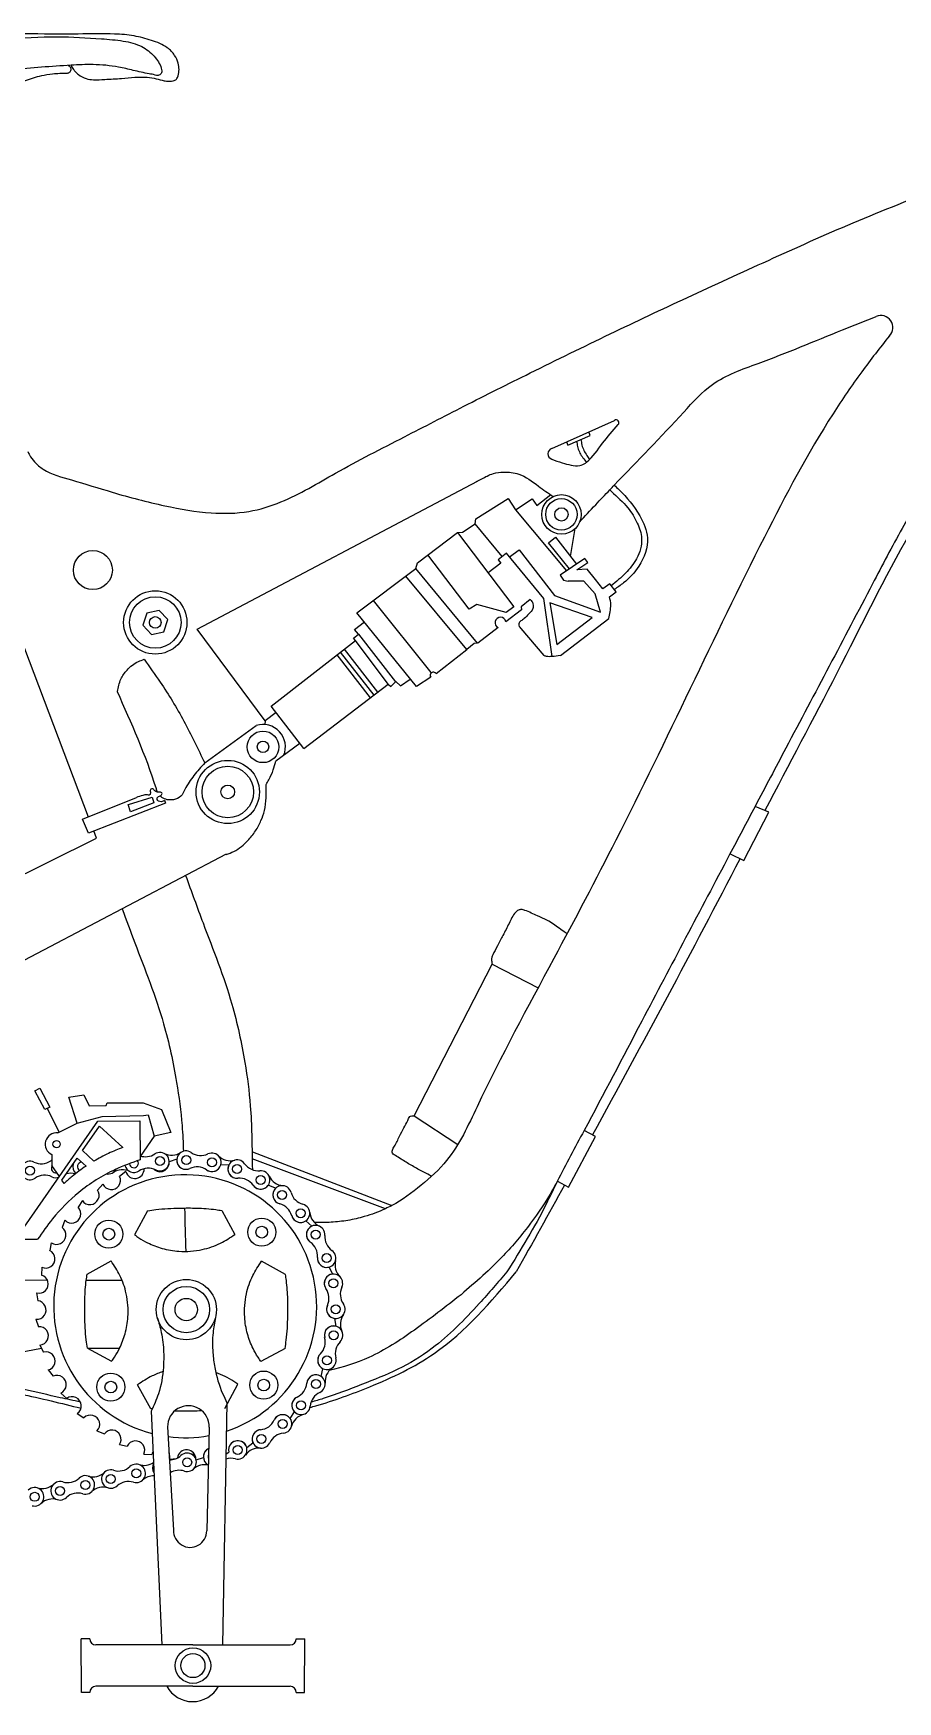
# Model space of a CAD drawing. Header units: millimetres. Extents: x -1488 to 354, y -1 to 1042.
# Drawn here: x -795 to -377, y 139 to 947 of the extents above; entities that cross this region are included whole.
import ezdxf

# ---------------------------------------------------------------- set-up
doc = ezdxf.new("R2010")
doc.units = ezdxf.units.MM
doc.layers.add('ceco.net 420', color=7, linetype='Continuous')

msp = doc.modelspace()

# ---------------------------------------------------------------- linework, layer by layer
at = {"layer": 'ceco.net 420'}
for p, q in [((-544.14, 745.77), (-513.8, 759.31)), ((-715.75, 658.22), (-580.16, 729.88)), ((-554.57, 672.57), (-558.93, 669.01)), ((-609.71, 630.41), (-638.45, 666.19)), ((-558.86, 667.64), (-566.43, 661.84)), ((-558.93, 669.01), (-558.86, 667.64)), ((-682.91, 613.89), (-715.75, 658.22)), ((-570.13, 659), (-579.98, 651.44)), ((-559.2, 658.59), (-548.02, 645.45)), ((-600.16, 636.72), (-585.27, 648.42)), ((-581.73, 651.36), (-585.27, 648.42)), ((-580.05, 651.4), (-581.73, 651.36)), ((-664.25, 600.41), (-623.31, 631.56)), ((-623.31, 631.56), (-622.08, 630.4)), ((-622.08, 630.4), (-619.62, 632.94)), ((-619.62, 632.94), (-617.44, 630.83)), ((-617.44, 630.83), (-612.65, 634.07)), ((-602.78, 634.92), (-609.71, 630.41)), ((-677.64, 617.85), (-682.91, 613.89)), ((-664.25, 600.41), (-680.01, 620.93)), ((-712.16, 593.44), (-687.25, 611.58)), ((-682.91, 613.89), (-683.07, 612.05)), ((-666.11, 602.84), (-677.76, 594.3)), ((-771.3, 566.25), (-745.28, 576.7)), ((-731.14, 574.04), (-768.39, 559.47)), ((-731.69, 575.44), (-731.14, 574.04)), ((-768.39, 559.47), (-771.3, 566.25)), ((-701.72, 549.21), (-1072.95, 355.12)), ((-610.84, 422.57), (-572.95, 496.02)), ((-572.91, 496.11), (-572.91, 496.11)), ((-794.41, 434.69), (-792.03, 435.95)), ((-789.61, 425.58), (-794.41, 434.69)), ((-792.03, 435.95), (-787.19, 426.79)), ((-777.91, 431.62), (-770.74, 432.8)), ((-773.91, 419.11), (-777.91, 431.62)), ((-770.74, 432.8), (-768.04, 427.51)), ((-759.84, 427.64), (-759.33, 428.96)), ((-759.33, 428.96), (-741.99, 428.96)), ((-741.99, 428.96), (-733.1, 425.69)), ((-787.19, 426.79), (-789.61, 425.58)), ((-788.52, 426.1), (-782.61, 414.67)), ((-773.91, 419.11), (-761.89, 422.33)), ((-768.04, 427.51), (-759.84, 427.64)), ((-763.98, 420.04), (-743.57, 420.09)), ((-761.89, 422.33), (-741.88, 422.68)), ((-743.57, 420.09), (-743.48, 401.29)), ((-741.88, 422.68), (-739.48, 423.12)), ((-739.48, 423.12), (-736.7, 412.76)), ((-733.1, 425.69), (-728.6, 414.48)), ((-803.59, 362.79), (-763.98, 420.04)), ((-783.27, 414.33), (-773.91, 419.11)), ((-771.42, 405.73), (-763.19, 417.63)), ((-751.75, 407.26), (-763.19, 417.63)), ((-736.7, 412.76), (-743.49, 402.87)), ((-728.6, 414.48), (-736.7, 412.76)), ((-765.82, 400.66), (-771.42, 405.73)), ((-786.15, 403.86), (-786.15, 398.52)), ((-782.54, 393.21), (-786.15, 398.52)), ((-781.33, 391.42), (-773.93, 402.12)), ((-769.65, 398.25), (-773.93, 402.12)), ((-743.49, 402.87), (-743.48, 401.29)), ((-725.71, 401.55), (-729.37, 400.37)), ((-700.54, 398.74), (-704.38, 398.89)), ((-780.28, 389.87), (-781.33, 391.42)), ((-761.49, 389.49), (-764.06, 386.64)), ((-750.33, 395.58), (-753.36, 393.22)), ((-677.84, 387.5), (-681.4, 388.94)), ((-771.42, 381.55), (-773.46, 378.3)), ((-779.82, 372.01), (-781.27, 368.45)), ((-739.8, 376.59), (-746.09, 364.93)), ((-703.94, 376.76), (-697.53, 365.17)), ((-660.36, 369.16), (-663.21, 371.74)), ((-803.59, 362.79), (-793.09, 362.79)), ((-786.44, 361.15), (-787.24, 357.39)), ((-791.07, 349.31), (-791.21, 345.47)), ((-769.09, 345.9), (-757.49, 352.31)), ((-673.05, 345.81), (-684.64, 352.23)), ((-650.21, 345.96), (-652, 349.35)), ((-820.99, 343.15), (-788.35, 343.08)), ((-769.5, 343.08), (-752.21, 343.08)), ((-793.57, 336.85), (-793.05, 333.04)), ((-793.88, 324.14), (-792.7, 320.48)), ((-648.6, 320.68), (-649.13, 324.48)), ((-802.21, 308.03), (-791.15, 310.03)), ((-791.97, 311.57), (-790.17, 308.17)), ((-768.91, 310.04), (-757.26, 303.75)), ((-768.89, 310.03), (-753.42, 310.03)), ((-673.3, 309.95), (-684.96, 303.67)), ((-787.9, 299.52), (-785.55, 296.49)), ((-655.74, 296.37), (-654.93, 300.13)), ((-738.23, 280.75), (-744.64, 292.35)), ((-702.37, 280.93), (-696.08, 292.58)), ((-781.81, 288.36), (-778.96, 285.78)), ((-701.39, 283.59), (-703.49, 166.38)), ((-773.87, 278.43), (-770.62, 276.39)), ((-738.12, 279.55), (-732.9, 166.38)), ((-670.75, 275.97), (-668.71, 279.23)), ((-764.33, 270.03), (-760.77, 268.58)), ((-730.18, 271.97), (-727.25, 221.96)), ((-710.02, 271.83), (-711.18, 221.67)), ((-753.48, 263.41), (-749.72, 262.6)), ((-741.64, 258.78), (-737.8, 258.64)), ((-701.83, 258.97), (-700.49, 259.68)), ((-691.84, 261.94), (-688.81, 264.3)), ((-729.17, 256.27), (-725.81, 256.74)), ((-716.36, 256), (-712.8, 257.15)), ((-767.87, 169.38), (-771.95, 169.41)), ((-771.85, 143.34), (-771.95, 169.41)), ((-717.87, 166.38), (-764.87, 166.38)), ((-717.87, 166.38), (-670.87, 166.38)), ((-667.87, 169.38), (-663.78, 169.41)), ((-663.89, 143.34), (-663.78, 169.41)), ((-717.87, 146.38), (-764.87, 146.38)), ((-717.87, 146.38), (-670.87, 146.38)), ((-767.87, 143.38), (-771.85, 143.34)), ((-667.87, 143.38), (-663.89, 143.34))]:
    msp.add_line(p, q, dxfattribs=at)
for points in [[(-537.08, 748.92), (-536.45, 747.4), (-525.48, 751.95), (-526.28, 753.75)], [(-830.88, 731.67), (-768.56, 567.35)], [(-638.45, 666.19), (-609.89, 687.63), (-609.13, 690.39), (-589.86, 705.01), (-587.32, 705.22), (-581.25, 709.25), (-580.89, 711.73), (-565.24, 721.51), (-561.78, 715.98), (-553.58, 721.36), (-551.44, 718.11), (-544.6, 723.37)], [(-561.78, 715.98), (-537.06, 686.42)], [(-589.86, 705.01), (-562.55, 669.02), (-566.17, 666.28), (-580.41, 670.12), (-584.13, 667.92), (-604.08, 694.22)], [(-568.13, 693.37), (-581.25, 709.25)], [(-535.54, 687.46), (-545.73, 700), (-542.31, 702.79), (-532.18, 689.74)], [(-535.04, 693.44), (-532.78, 706.99)], [(-544.01, 644.98), (-548.06, 673.05), (-566.13, 695.02), (-570.14, 691.73), (-568.84, 690.15), (-575.02, 685.46)], [(-564.67, 693.25), (-559.91, 696.65), (-542.9, 674.57), (-520.63, 666.45), (-523.21, 675.34), (-528.56, 681.45), (-536.21, 681.45)], [(-580.05, 651.4), (-609.89, 687.63)], [(-516.26, 673.82), (-513.05, 676.3), (-516.11, 680.25), (-519.41, 677.69), (-523.02, 682.35), (-526.97, 687.33), (-531.99, 687.01), (-526.76, 690.57), (-528.09, 692.52), (-540.03, 684.41), (-538.39, 681.99), (-536.21, 681.45)], [(-585.27, 648.42), (-614.85, 683.91)], [(-602.54, 637.31), (-630.46, 672.19)], [(-541.77, 650.74), (-524.61, 663.87), (-545.02, 670.98), (-541.77, 650.74)], [(-540, 645.45), (-516.51, 663.43)], [(-680.01, 620.93), (-639.21, 652.75), (-640.12, 653.92), (-637.76, 655.77), (-639.59, 658.11), (-634.87, 661.74)], [(-637.76, 655.77), (-619.81, 632.75)], [(-630.2, 626.31), (-646.43, 647.12)], [(-628.32, 627.74), (-644.56, 648.58)], [(-623.28, 631.57), (-639.21, 652.75)], [(-631.89, 625.03), (-648.1, 645.82)], [(-749.14, 573.37), (-737.54, 576.95), (-736.81, 574.17), (-748.08, 569.86), (-749.16, 573.37)], [(-457.79, 549.5), (-451.12, 546.3), (-439.05, 569.66), (-445.72, 572.38)], [(-1131.32, 375.02), (-764.51, 557.03), (-765.89, 560.53)], [(-572.95, 496.02), (-550.74, 484.63)], [(-610.84, 422.57), (-589.61, 408.76)], [(-541.43, 390.93), (-536.02, 388.1), (-522.95, 412.52), (-528.51, 415.45)], [(-689.12, 405.11), (-621.58, 379.16)], [(-624.72, 377.61), (-689.13, 401.82)]]:
    msp.add_lwpolyline(points, dxfattribs=at)
msp.add_lwpolyline([(-731.93, 656.98), (-730.11, 662.84), (-734.27, 667.35), (-740.26, 666), (-742.09, 660.14), (-737.92, 655.63)], close=True, dxfattribs=at)
for centre, radius in [((-539.47, 713.81), 9.56), ((-539.47, 713.81), 7.62), ((-539.47, 713.81), 3.23), ((-766.33, 686.84), 9.44), ((-736.1, 661.49), 15.33), ((-736.1, 661.49), 12.47), ((-736.1, 661.49), 2.81), ((-683.97, 601.25), 7.65), ((-683.97, 601.25), 2.78), ((-701.01, 579.4), 15.32), ((-701.01, 579.4), 12.47), ((-701.01, 579.4), 3.33), ((-783.91, 408.88), 1.73), ((-796.78, 396.06), 2.18), ((-733.87, 400.66), 2.18), ((-721.09, 401.14), 2.18), ((-708.69, 400.07), 2.18), ((-696.5, 396.83), 2.18), ((-685.05, 391.53), 2.18), ((-674.7, 384.32), 2.18), ((-758.6, 365.3), 6.8), ((-684.54, 366.27), 6.8), ((-665.75, 375.42), 2.18), ((-758.6, 365.3), 2.84), ((-684.54, 366.27), 2.84), ((-658.49, 365.1), 2.18), ((-653.14, 353.68), 2.18), ((-721.09, 328.76), 14.58), ((-721.08, 328.76), 11.22), ((-649.84, 341.5), 2.18), ((-721.09, 328.76), 5.44), ((-648.71, 328.94), 2.18), ((-649.78, 316.36), 2.18), ((-683.57, 292.21), 6.8), ((-653.02, 304.17), 2.18), ((-757.63, 291.24), 6.8), ((-757.63, 291.24), 2.84), ((-683.57, 292.21), 2.84), ((-658.32, 292.72), 2.18), ((-665.53, 282.37), 2.18), ((-674.43, 273.43), 2.18), ((-684.75, 266.17), 2.18), ((-696.17, 260.81), 2.18), ((-745.33, 249.45), 2.18), ((-720.67, 254.82), 2.18), ((-782.21, 240.98), 2.18), ((-769.92, 243.83), 2.18), ((-757.64, 246.7), 2.18), ((-794.5, 238.11), 2.18), ((-717.87, 156.38), 8.6), ((-717.87, 156.38), 5.82)]:
    msp.add_circle(centre, radius, dxfattribs=at)
for centre, radius, start, end in [((-384.74, 804.35), 5.76, 314.87592, 113.76061), ((-513, 758.18), 1.38, 318.15662, 125.3667), ((-543.19, 743.16), 2.8, 109.69316, 249.492), ((-569.02, 661.38), 2.62, 10.10436, 244.86771), ((-601.47, 635.82), 1.59, 34.63363, 214.49628), ((-683.97, 601.25), 10.84, 337.3875, 107.63164), ((-783.91, 408.88), 5.49, 83.2931, 245.91398), ((-740.8, 410.92), 8.14, 250.72082, 303.42994), ((-733.85, 400.39), 4.47, 243.42994, 123.42994), ((-728.2, 411.67), 8.14, 243.3982, 303.3982), ((-721.26, 401.14), 4.47, 55.13715, 295.13715), ((-714.05, 411.49), 8.14, 235.13715, 295.13715), ((-708.69, 400.07), 4.47, 235.13715, 115.13715), ((-796.79, 396.12), 4.47, 64.46098, 304.46098), ((-791.35, 407.5), 8.14, 244.46098, 304.46098), ((-784.21, 397.1), 4.47, 115.73186, 124.46098), ((-784.21, 397.1), 2.18, 145.92887, 282.39083), ((-771.63, 398.01), 4.47, 164.16387, 228.24902), ((-771.63, 398.01), 4.47, 118.22206, 126.47096), ((-778.7, 408.45), 8.14, 302.92391, 304.11601), ((-771.62, 397.94), 2.18, 92.59623, 238.89965), ((-759.04, 398.85), 4.47, 260.13836, 332.50603), ((-752.06, 388.34), 8.14, 63.58273, 123.58273), ((-746.45, 399.63), 4.47, 193.62297, 303.42994), ((-746, 396.71), 4.47, 194.67665, 3.54754), ((-746.45, 399.63), 2.18, 185.69437, 34.46825), ((-739.5, 389.11), 8.14, 63.42994, 123.42994), ((-733.82, 400.01), 4.47, 224.77991, 4.68776), ((-726.91, 389.86), 8.14, 114.55598, 123.3982), ((-721.26, 401.14), 4.47, 174.67665, 295.13715), ((-715.9, 389.72), 8.14, 55.13715, 115.13715), ((-708.69, 400.07), 4.47, 235.13715, 344.68776), ((-699.79, 409.01), 8.14, 225.13715, 285.13715), ((-696.5, 396.83), 4.47, 35.13715, 275.13715), ((-696.5, 396.83), 4.47, 154.67665, 275.13715), ((-686.18, 404.09), 8.14, 215.13715, 275.13715), ((-685.05, 391.53), 4.47, 215.13715, 95.13715), ((-789.65, 385.72), 8.14, 64.46098, 124.46098), ((-784.21, 397.1), 4.47, 244.46098, 288.67669), ((-721.63, 330.37), 63.67, 288.31119, 255.45663), ((-777.13, 386.66), 8.14, 73.74698, 104.47321), ((-757.42, 391.35), 4.47, 204.67665, 24.68776), ((-695.37, 384.27), 8.14, 35.13715, 95.13715), ((-685.05, 391.53), 4.47, 215.13715, 324.68776), ((-673.63, 396.89), 8.14, 205.13715, 265.13715), ((-674.7, 384.32), 4.47, 15.13715, 255.13715), ((-767.74, 384.09), 4.47, 214.67665, 34.68776), ((-674.7, 384.32), 4.47, 134.67665, 255.13715), ((-677.93, 372.12), 8.14, 15.13715, 75.13715), ((-662.52, 387.61), 8.14, 195.13715, 255.13715), ((-665.75, 375.42), 4.47, 195.13715, 75.13715), ((-776.64, 375.15), 4.47, 224.67665, 44.68776), ((-665.75, 375.42), 4.47, 195.13715, 304.68776), ((-653.19, 376.55), 8.14, 185.13715, 245.13715), ((-783.85, 364.8), 4.47, 234.67665, 54.68776), ((-658.49, 365.1), 4.47, 355.13715, 235.13715), ((-658.49, 365.1), 4.47, 114.67665, 235.13715), ((-645.92, 364.03), 8.14, 175.13715, 235.13715), ((-789.16, 353.35), 4.47, 244.67665, 64.68776), ((-665.71, 354.75), 8.14, 355.13715, 55.13715), ((-653.14, 353.68), 4.47, 175.13715, 55.13715), ((-653.14, 353.68), 4.47, 175.13715, 284.68776), ((-640.94, 350.44), 8.14, 165.13715, 225.13715), ((-792.39, 341.16), 4.47, 254.67665, 74.68776), ((-649.84, 341.5), 4.47, 335.13715, 215.13715), ((-649.84, 341.5), 4.47, 94.67665, 215.13715), ((-638.39, 336.2), 8.14, 155.13715, 215.13715), ((-793.46, 328.59), 4.47, 264.67665, 84.68776), ((-660.16, 334.24), 8.14, 335.13715, 35.13715), ((-648.71, 328.94), 4.47, 155.13715, 35.13715), ((-648.71, 328.94), 4.47, 155.13715, 264.68776), ((-638.36, 321.72), 8.14, 145.13715, 205.13715), ((-792.33, 316.02), 4.47, 274.67665, 94.68776), ((-661.96, 313.07), 8.14, 315.13715, 15.13715), ((-649.78, 316.36), 4.47, 74.67665, 195.13715), ((-649.78, 316.36), 4.47, 315.13715, 195.13715), ((-789.04, 303.85), 4.47, 284.67665, 104.68776), ((-653.02, 304.17), 4.47, 135.13715, 244.68776), ((-653.02, 304.17), 4.47, 135.13715, 15.13715), ((-640.84, 307.47), 8.14, 135.13715, 195.13715), ((-645.76, 293.85), 8.14, 125.13715, 185.13715), ((-783.68, 292.42), 4.47, 294.67665, 114.68776), ((-670.89, 293.79), 8.14, 295.13715, 355.13715), ((-658.32, 292.72), 4.47, 54.67665, 175.13715), ((-658.32, 292.72), 4.47, 295.13715, 175.13715), ((-776.42, 282.11), 4.47, 304.67665, 124.68776), ((-665.53, 282.37), 4.47, 115.13715, 224.68776), ((-665.53, 282.37), 4.47, 115.13715, 355.13715), ((-652.96, 281.3), 8.14, 115.13715, 175.13715), ((-767.48, 273.21), 4.47, 314.67665, 134.68776), ((-720.1, 272.11), 10.08, 358.41703, 180.77923), ((-685.88, 278.73), 8.14, 275.13715, 335.13715), ((-674.43, 273.43), 4.47, 34.67665, 155.13715), ((-674.43, 273.43), 4.47, 275.13715, 155.13715), ((-662.24, 270.19), 8.14, 105.13715, 165.13715), ((-757.12, 266), 4.47, 324.67665, 144.68776), ((-721.63, 330.37), 63.67, 262.53828, 280.42494), ((-684.75, 266.17), 4.47, 95.13715, 204.68776), ((-684.75, 266.17), 4.47, 95.13715, 335.13715), ((-673.3, 260.87), 8.14, 95.13715, 155.13715), ((-745.68, 260.69), 4.47, 334.67665, 154.68776), ((-733.48, 257.46), 4.47, 146.53566, 164.68776), ((-733.48, 257.46), 4.47, 344.67665, 25.24727), ((-720.91, 256.39), 4.47, 358.54564, 172.57878), ((-720.67, 254.82), 4.47, 252.23226, 132.23226), ((-716.84, 266.84), 8.14, 252.32296, 268.26657), ((-708.35, 257.52), 4.47, 115.26188, 184.68776), ((-708.35, 257.52), 4.47, 115.26188, 242.08737), ((-696.17, 260.81), 4.47, 14.67665, 194.68776), ((-696.17, 260.81), 4.47, 255.13715, 135.13715), ((-685.82, 253.6), 8.14, 85.13715, 145.13715), ((-757.64, 246.7), 4.47, 72.58116, 312.58116), ((-753.86, 258.74), 8.14, 252.58116, 312.58116), ((-745.33, 249.45), 4.47, 252.58116, 132.58116), ((-741.51, 261.47), 8.14, 252.37466, 303.81195), ((-733, 252.15), 4.47, 152.0442, 213.23361), ((-729.15, 264.16), 8.14, 269.36017, 312.23226), ((-724.52, 242.81), 8.14, 72.23226, 122.2848), ((-712.18, 245.5), 8.14, 77.69939, 132.32296), ((-708.34, 257.48), 2.18, 155.98625, 201.363), ((-699.41, 248.62), 8.14, 75.13715, 107.63857), ((-794.5, 238.11), 4.47, 253.42727, 133.42727), ((-790.88, 250.2), 8.14, 253.35652, 313.35652), ((-782.22, 241.02), 4.47, 73.15378, 313.15378), ((-778.57, 253.1), 8.14, 253.15378, 313.15378), ((-769.94, 243.89), 4.47, 253.15378, 133.15378), ((-766.22, 255.95), 8.14, 252.85174, 312.85174), ((-761.36, 234.64), 8.14, 72.85174, 132.85174), ((-749.1, 237.41), 8.14, 72.58116, 132.58116), ((-736.82, 240.13), 8.14, 88.9735, 132.37466), ((-785.84, 228.93), 8.14, 73.35652, 133.35652), ((-773.59, 231.82), 8.14, 73.15378, 133.15378), ((-719.22, 221.67), 8.04, 177.88995, 0.16671), ((-764.87, 169.38), 3, 180, 270), ((-670.87, 169.38), 3, 270, 0), ((-764.87, 143.38), 3, 90, 180), ((-718.02, 153.23), 14.3, 208.65645, 331.34355), ((-670.87, 143.38), 3, 0, 90)]:
    msp.add_arc(centre, radius, start, end, dxfattribs=at)
for points, knots in [([(-834.97, 946.66), (-834.42, 946.51), (-817.88, 942.16), (-792.92, 946.28), (-765.75, 944.36), (-752.02, 943.36), (-742.88, 941.11), (-736.59, 936.1), (-733.58, 931.66), (-732.89, 928.72), (-733.06, 927.68), (-733.57, 926.93), (-734.24, 926.48), (-735.16, 926.23), (-736.75, 926.77), (-740.69, 927.38), (-746.58, 928.76), (-755.51, 930.91), (-765.65, 931.88), (-782.89, 930.97), (-806.48, 929.26), (-838.75, 924.98), (-866.1, 918.41), (-884.95, 916.99), (-894.75, 913.98), (-902.92, 912.46), (-912.79, 909.58), (-923.81, 910.69), (-935.3, 913.3), (-948.13, 918.31), (-961.06, 922.55), (-973.93, 926.57), (-985.89, 929.3), (-993.82, 932.37), (-998.18, 932.3), (-998.69, 932.29)], [6.099771, 6.099771, 6.099771, 6.099771, 7.822769, 57.58382, 78.963746, 89.639663, 98.984618, 106.585847, 113.309965, 114.571221, 115.534295, 116.369539, 117.225741, 117.905083, 119.16835, 122.07394, 129.984728, 137.240291, 149.625431, 160.339619, 189.023922, 220.575548, 257.84914, 273.348755, 276.874774, 288.543315, 298.35269, 307.321164, 321.342276, 333.664822, 348.55827, 362.214282, 374.008245, 385.537693, 387.063943, 387.063943, 387.063943, 387.063943]), ([(-380.68, 800.27), (-385.22, 794.5), (-394.82, 782.29), (-416.41, 750.59), (-456.37, 674.91), (-497.37, 585.06), (-545.6, 493.88), (-573.41, 442.86), (-591.19, 403.31), (-607.24, 388.7), (-617.45, 381.15), (-626.92, 376.49), (-633.97, 373.84), (-642.83, 371.81), (-650.95, 370.94), (-656.38, 370.87), (-659.09, 370.93)], [0, 0, 0, 0, 22.015282, 46.601923, 114.924073, 278.28303, 343.126029, 423.848424, 453.83044, 471.006423, 488.256682, 491.750607, 502.623235, 510.763458, 518.957146, 527.07628, 527.07628, 527.07628, 527.07628]), ([(-532.11, 749.2), (-531.99, 748.38), (-531.6, 745.76), (-530.12, 742.4), (-528.2, 740.13), (-527.46, 739.24), (-527.31, 739.05)], [0, 0, 0, 0, 2.486841, 7.937729, 10.68639, 11.407943, 11.407943, 11.407943, 11.407943]), ([(-530.03, 750.06), (-529.9, 749.17), (-529.51, 746.43), (-527.81, 743.21), (-526.29, 741.01), (-525.81, 740.35)], [0, 0, 0, 0, 2.704301, 8.263438, 10.694463, 10.694463, 10.694463, 10.694463]), ([(-580.57, 729.66), (-578.87, 730.61), (-576.24, 732.08), (-571.91, 733.94), (-566.7, 734.46), (-558.67, 733.75), (-551.32, 727.89), (-545.87, 724.11), (-543.47, 722.49)], [0, 0, 0, 0, 5.858632, 9.042848, 14.035979, 21.420159, 32.553492, 41.29612, 41.29612, 41.29612, 41.29612]), ([(-513.88, 727.97), (-513.13, 727.27), (-508.46, 722.79), (-501.78, 715.04), (-496.15, 701.55), (-500.73, 689.11), (-507.78, 681.54), (-512.36, 678.44), (-513.9, 677.39)], [27.878368, 27.878368, 27.878368, 27.878368, 30.944372, 47.204874, 58.554241, 72.786138, 83.77657, 89.354723, 89.354723, 89.354723, 89.354723]), ([(-516.04, 725.7), (-515.76, 725.42), (-512.86, 722.5), (-507.4, 718), (-502.67, 710.03), (-499.67, 701.46), (-502.34, 692.36), (-508.34, 685.08), (-512.97, 681.22), (-515.33, 679.25)], [28.876653, 28.876653, 28.876653, 28.876653, 30.06629, 41.202542, 49.86189, 57.631829, 67.694406, 76.499283, 85.737762, 85.737762, 85.737762, 85.737762]), ([(-370.41, 705.32), (-370.45, 705.25), (-383.26, 682.88), (-405.36, 637.21), (-429.41, 592.61), (-440.95, 570.43)], [284.535067, 284.535067, 284.535067, 284.535067, 284.775285, 361.761477, 436.7535, 436.7535, 436.7535, 436.7535]), ([(-554.57, 672.57), (-554.4, 672.42), (-553.99, 672.04), (-553.41, 671.16), (-553.04, 669.83), (-553.33, 667.59), (-555.27, 665.59), (-557.22, 663.61), (-558.72, 662.43), (-559.78, 661.68), (-560.21, 660.73), (-560.09, 659.59), (-559.52, 658.97), (-559.25, 658.65), (-559.2, 658.59)], [0, 0, 0, 0, 0.663417, 1.679351, 3.13711, 4.716695, 8.215067, 11.077516, 13.124649, 13.963737, 14.912178, 16.126368, 17.141204, 17.378199, 17.378199, 17.378199, 17.378199]), ([(-735.02, 579.33), (-735.24, 579.86), (-740.58, 596.94), (-747.64, 612.72), (-754.47, 627.97)], [32.960993, 32.960993, 32.960993, 32.960993, 34.683791, 85.316832, 85.316832, 85.316832, 85.316832]), ([(-712.16, 593.44), (-713.95, 591.45), (-717.52, 587.47), (-721.1, 582.24), (-723.06, 577.63), (-726.3, 575.6), (-729.98, 575.31), (-732.43, 576.39), (-733.47, 577.2), (-733.75, 577.45)], [0, 0, 0, 0, 8.009861, 16.02214, 18.96642, 22.791499, 26.777718, 29.544345, 30.661882, 30.661882, 30.661882, 30.661882]), ([(-721.43, 538.9), (-718.64, 531.25), (-711.09, 510.56), (-699.28, 481.05), (-692.86, 451.04), (-689.41, 425.11), (-689.31, 407.72), (-689.12, 397.41), (-689.1, 396.49)], [2.517484, 2.517484, 2.517484, 2.517484, 26.961907, 68.593623, 97.637457, 118.763904, 146.962958, 149.708573, 149.708573, 149.708573, 149.708573]), ([(-752.12, 522.86), (-750.11, 517.36), (-743.28, 498.84), (-732.33, 471.46), (-725.91, 441.45), (-723.15, 420.74), (-722.64, 409.57), (-722.51, 405.43)], [9.393524, 9.393524, 9.393524, 9.393524, 26.961907, 68.593623, 97.637457, 118.763904, 131.188492, 131.188492, 131.188492, 131.188492]), ([(-536.75, 510.76), (-536.98, 510.92), (-538.27, 511.81), (-541.44, 513.96), (-545.69, 517.21), (-551.54, 519.49), (-555.56, 521.61), (-558.53, 522.54), (-559.6, 522.4), (-560.34, 522.17), (-561.07, 521.74), (-562.92, 519.8), (-564.85, 515.64), (-567.68, 510.19), (-570.31, 505.12), (-572.2, 501.55), (-573.18, 499.39), (-573.3, 498.45), (-573.34, 497.75), (-573.12, 497.04), (-573.28, 496.61), (-573.04, 496.06), (-572.95, 496.02)], [0.930309, 0.930309, 0.930309, 0.930309, 1.78873, 5.653097, 12.408698, 17.719657, 24.360087, 26.165164, 26.812524, 27.555265, 28.498513, 29.306755, 35.553119, 42.021814, 47.804195, 52.669546, 54.180438, 54.858979, 55.496523, 56.300245, 56.84082, 57.220528, 57.220528, 57.220528, 57.220528]), ([(-602.39, 393.27), (-602.69, 393.47), (-604.16, 394.4), (-607.58, 395.98), (-612.15, 398.66), (-616.47, 401.14), (-619.27, 403.1), (-620.91, 403.93), (-621.62, 404.93), (-621.27, 406.37), (-619.74, 408.77), (-617.98, 412.44), (-615.86, 416.68), (-614, 419.6), (-613.19, 422.53), (-611.6, 422.68), (-610.84, 422.57)], [0.908799, 0.908799, 0.908799, 0.908799, 1.967774, 6.157717, 12.172567, 17.865039, 21.088056, 22.377794, 23.401971, 24.44329, 26.538737, 32.016857, 36.623926, 40.647083, 42.705408, 44.806609, 44.806609, 44.806609, 44.806609]), ([(-751.75, 407.26), (-754.11, 406.37), (-758.92, 404.45), (-763.52, 402.02), (-765.82, 400.66)], [5.38076, 5.38076, 5.38076, 5.38076, 12.938323, 20.944319, 20.944319, 20.944319, 20.944319]), ([(-769.65, 398.25), (-771.97, 396.7), (-775.6, 394), (-779.01, 391.04), (-780.28, 389.87)], [25.459005, 25.459005, 25.459005, 25.459005, 33.784133, 38.949119, 38.949119, 38.949119, 38.949119]), ([(-661.17, 281.41), (-660.24, 281.66), (-650.39, 284.41), (-629.84, 291.89), (-593.49, 309.01), (-573.61, 332.52), (-561.38, 346.98)], [216.953742, 216.953742, 216.953742, 216.953742, 219.832661, 247.639172, 282.630207, 338.615659, 338.615659, 338.615659, 338.615659]), ([(-565.84, 347.04), (-570.17, 341.98), (-580.81, 329.56), (-605.1, 304.89), (-629.61, 294.97), (-650.37, 286.94), (-658.69, 284.49), (-660.66, 283.96)], [0, 0, 0, 0, 19.896903, 48.890461, 89.264009, 109.120498, 115.259863, 115.259863, 115.259863, 115.259863]), ([(-588.05, 335.98), (-595.49, 330.17), (-609.68, 319.11), (-630.67, 305.35), (-645.25, 300.85), (-651.85, 299.26)], [0, 0, 0, 0, 28.376584, 54.070946, 74.375562, 74.375562, 74.375562, 74.375562]), ([(-772.41, 284.09), (-775.65, 284.73), (-784.79, 286.63), (-802.88, 290.96), (-826.22, 295.6), (-845.8, 298.88), (-856.35, 300.61), (-858.53, 301.11)], [226.634509, 226.634509, 226.634509, 226.634509, 236.438023, 254.409668, 282.597168, 307.615471, 314.316981, 314.316981, 314.316981, 314.316981]), ([(-859.38, 298.65), (-856.47, 297.94), (-848.43, 296.8), (-835.62, 294.58), (-819.3, 291.6), (-802.95, 288.24), (-786.7, 284.71), (-776.9, 282.16), (-772.07, 281.07)], [16.110163, 16.110163, 16.110163, 16.110163, 25.072799, 40.183809, 55.293128, 74.775606, 90.283044, 105.148631, 105.148631, 105.148631, 105.148631]), ([(-732.38, 298.72), (-734.19, 298.16), (-738.51, 296.45), (-742.36, 293.87), (-744.64, 292.35)], [38.139447, 38.139447, 38.139447, 38.139447, 43.796952, 51.997016, 51.997016, 51.997016, 51.997016]), ([(-696.08, 292.58), (-696.74, 293.06), (-698.74, 294.49), (-702.28, 296.49), (-705.27, 297.75), (-706.79, 298.28)], [0, 0, 0, 0, 2.461813, 7.354528, 12.173505, 12.173505, 12.173505, 12.173505]), ([(-713.51, 279.74), (-715.01, 279.67), (-719.24, 279.55), (-723.67, 279.53), (-726.6, 279.63), (-726.8, 279.64)], [11.207755, 11.207755, 11.207755, 11.207755, 15.707882, 23.893074, 24.50145, 24.50145, 24.50145, 24.50145])]:
    msp.add_open_spline(points, degree=3, knots=knots, dxfattribs=at)
for points in [[(-776.91, 931.27), (-776.31, 930.13), (-775.14, 928.52), (-773.28, 926.76), (-769.65, 924.85), (-766.05, 924.25), (-760.57, 924.42), (-752.41, 924.93), (-745.95, 925.51), (-741.1, 925.52), (-736.66, 924.97), (-732.79, 924.03), (-730.75, 923.64), (-727.37, 923.73), (-725.9, 924.53), (-725.01, 926.22), (-724.61, 929.21), (-725.03, 932.25), (-726.73, 936.05), (-730.28, 939.79), (-737.96, 943.29), (-746.41, 945.5), (-755.78, 946.42), (-773.41, 946.41), (-789.8, 946.41), (-814.57, 946.57), (-837.54, 946.67), (-855.57, 946.73)], [(-778.31, 931.18), (-777.71, 930.84), (-777.17, 930.12), (-777.01, 929.44), (-777.13, 928.62), (-777.54, 927.96), (-778.12, 927.53), (-778.7, 927.35), (-779.9, 927.33), (-782.37, 927.26), (-785.84, 926.98), (-791.25, 926.1), (-799.06, 923.74), (-806.17, 920.13), (-814.12, 915.15), (-820.97, 909.93), (-825.79, 906.35), (-832.24, 902.93), (-839.55, 900.51), (-847.09, 899.29), (-852.12, 899.12), (-854.97, 899.18)], [(-797.88, 744.2), (-797.02, 742.59), (-794.57, 739.27), (-790.38, 735.68), (-776.74, 730.48), (-756.99, 724.57), (-731.47, 717.98), (-709.01, 714.56), (-690.83, 715.25), (-675.26, 719.85), (-648.84, 733.77), (-615.46, 751.38), (-586.71, 766.18), (-554.6, 782.3), (-515.84, 801.21), (-478.49, 818.87), (-439.29, 836.81), (-398.21, 854.99), (-355.24, 873.32), (-320.35, 887.7), (-307.02, 893.07), (-304.43, 897.86), (-303.2, 903.48), (-303.24, 906.72), (-303.24, 909.97), (-304.37, 912.77), (-304.02, 915.7), (-302.83, 918.4), (-300.77, 920.84)], [(-173.96, 910.31), (-180.51, 895.8), (-190.94, 878.42), (-211.31, 854.51), (-220.34, 846.5), (-273.61, 806.39), (-303.95, 784.16), (-333.25, 758.32), (-360.76, 728.96), (-374.49, 707.06), (-388.88, 680.11), (-430.82, 600.62), (-445.72, 572.38), (-458.03, 549.05), (-500.56, 468.44), (-528.51, 415.45), (-541.49, 390.8), (-546.86, 379.83), (-565.84, 347.04)], [(-530.67, 710.06), (-522.89, 718.5), (-516.04, 725.7), (-513.88, 727.97), (-480.2, 763.36), (-466.28, 776.76), (-444.22, 786.9), (-403.35, 803.16), (-387.07, 809.63)], [(-544.18, 740.54), (-539.15, 738.81), (-534.75, 737.67), (-530.63, 737.49), (-527.81, 738.68), (-527.26, 739.09), (-519.52, 748.32), (-511.97, 757.26)], [(-516.51, 663.43), (-515.95, 666.69), (-515.53, 670.06), (-516.26, 673.82)], [(-754.46, 628.02), (-752.75, 634.03), (-749.77, 638.45), (-744.25, 642.57), (-741.51, 643.64)], [(-741.51, 643.64), (-733.71, 632.57), (-722.28, 613.76), (-712.16, 593.44)], [(-540, 645.45), (-544.1, 644.98), (-546.63, 645.01), (-548.02, 645.45)], [(-682.47, 583.05), (-681.08, 585.36), (-678.98, 590.09), (-677.76, 594.3)], [(-701.76, 549.19), (-698.12, 550.6), (-694.41, 553.02), (-691.33, 555.88), (-687.61, 560.54), (-684.93, 565.52), (-683.26, 570.36), (-682.47, 583.05)], [(-731.69, 575.44), (-732.24, 574.94), (-733.33, 574.68), (-734.49, 575.02), (-735.15, 575.75), (-735.16, 576.49), (-734.54, 577.18), (-733.71, 577.47), (-733.05, 577.96), (-732.84, 578.64), (-733.22, 579.21), (-734.05, 579.28), (-734.96, 579.32), (-735.9, 579.7), (-736.75, 580.44), (-737.36, 580.95), (-738.2, 580.79), (-738.56, 580.14), (-738.45, 579.31), (-738.53, 578.49), (-738.84, 578.04), (-740.2, 578.01), (-742.18, 577.74), (-745.28, 576.7)], [(-743.48, 401.29), (-755.53, 396.57), (-773.17, 385.45), (-785.86, 372.7), (-793.09, 362.79)], [(-541.43, 390.93), (-543.78, 386.69), (-554.39, 370.62), (-567.52, 354.96), (-588.05, 335.98)], [(-739.8, 376.59), (-735.78, 377.18), (-724.16, 377.92), (-715.97, 377.9), (-706.85, 377.18), (-703.94, 376.76)], [(-746.09, 364.93), (-744.08, 363.52), (-739.83, 361.1), (-732.76, 358.41), (-724.66, 357.03), (-713.37, 357.86), (-704.53, 360.89), (-697.53, 365.17)], [(-757.26, 303.75), (-755.85, 305.77), (-753.43, 310.02), (-750.74, 317.08), (-749.36, 325.18), (-750.19, 336.47), (-753.22, 345.31), (-757.49, 352.31)], [(-684.96, 303.67), (-686.37, 305.69), (-688.79, 309.95), (-691.46, 317.02), (-692.83, 325.12), (-691.97, 336.41), (-688.92, 345.24), (-684.64, 352.23)], [(-768.91, 310.04), (-769.51, 314.06), (-770.24, 325.68), (-770.23, 333.87), (-769.51, 343), (-769.09, 345.9)], [(-673.3, 309.95), (-672.69, 313.96), (-671.94, 325.58), (-671.94, 333.77), (-672.64, 342.9), (-673.05, 345.81)], [(-735.17, 324.95), (-733.2, 317.74), (-732.07, 308.13), (-732.2, 300.93), (-734.58, 287.94), (-738.12, 279.55)], [(-707.01, 324.95), (-708.16, 317.57), (-708.22, 307.89), (-707.3, 300.75), (-703.5, 288.1), (-701.39, 283.59)]]:
    msp.add_spline(points, degree=3, dxfattribs=at)
for points in [[(-452.96, 547.19), (-476.19, 502.24), (-500.08, 457.64), (-524.49, 413.33)], [(-537.91, 389.08), (-545.71, 375.04), (-553.54, 361.01), (-561.38, 346.98)], [(-721.95, 377.95), (-721.77, 370.95), (-721.55, 363.95), (-721.33, 356.95)], [(-737.6, 280.66), (-737.81, 280.69), (-738.02, 280.72), (-738.23, 280.75)]]:
    msp.add_open_spline(points, degree=3, dxfattribs=at)

doc.saveas('drawing.dxf')
